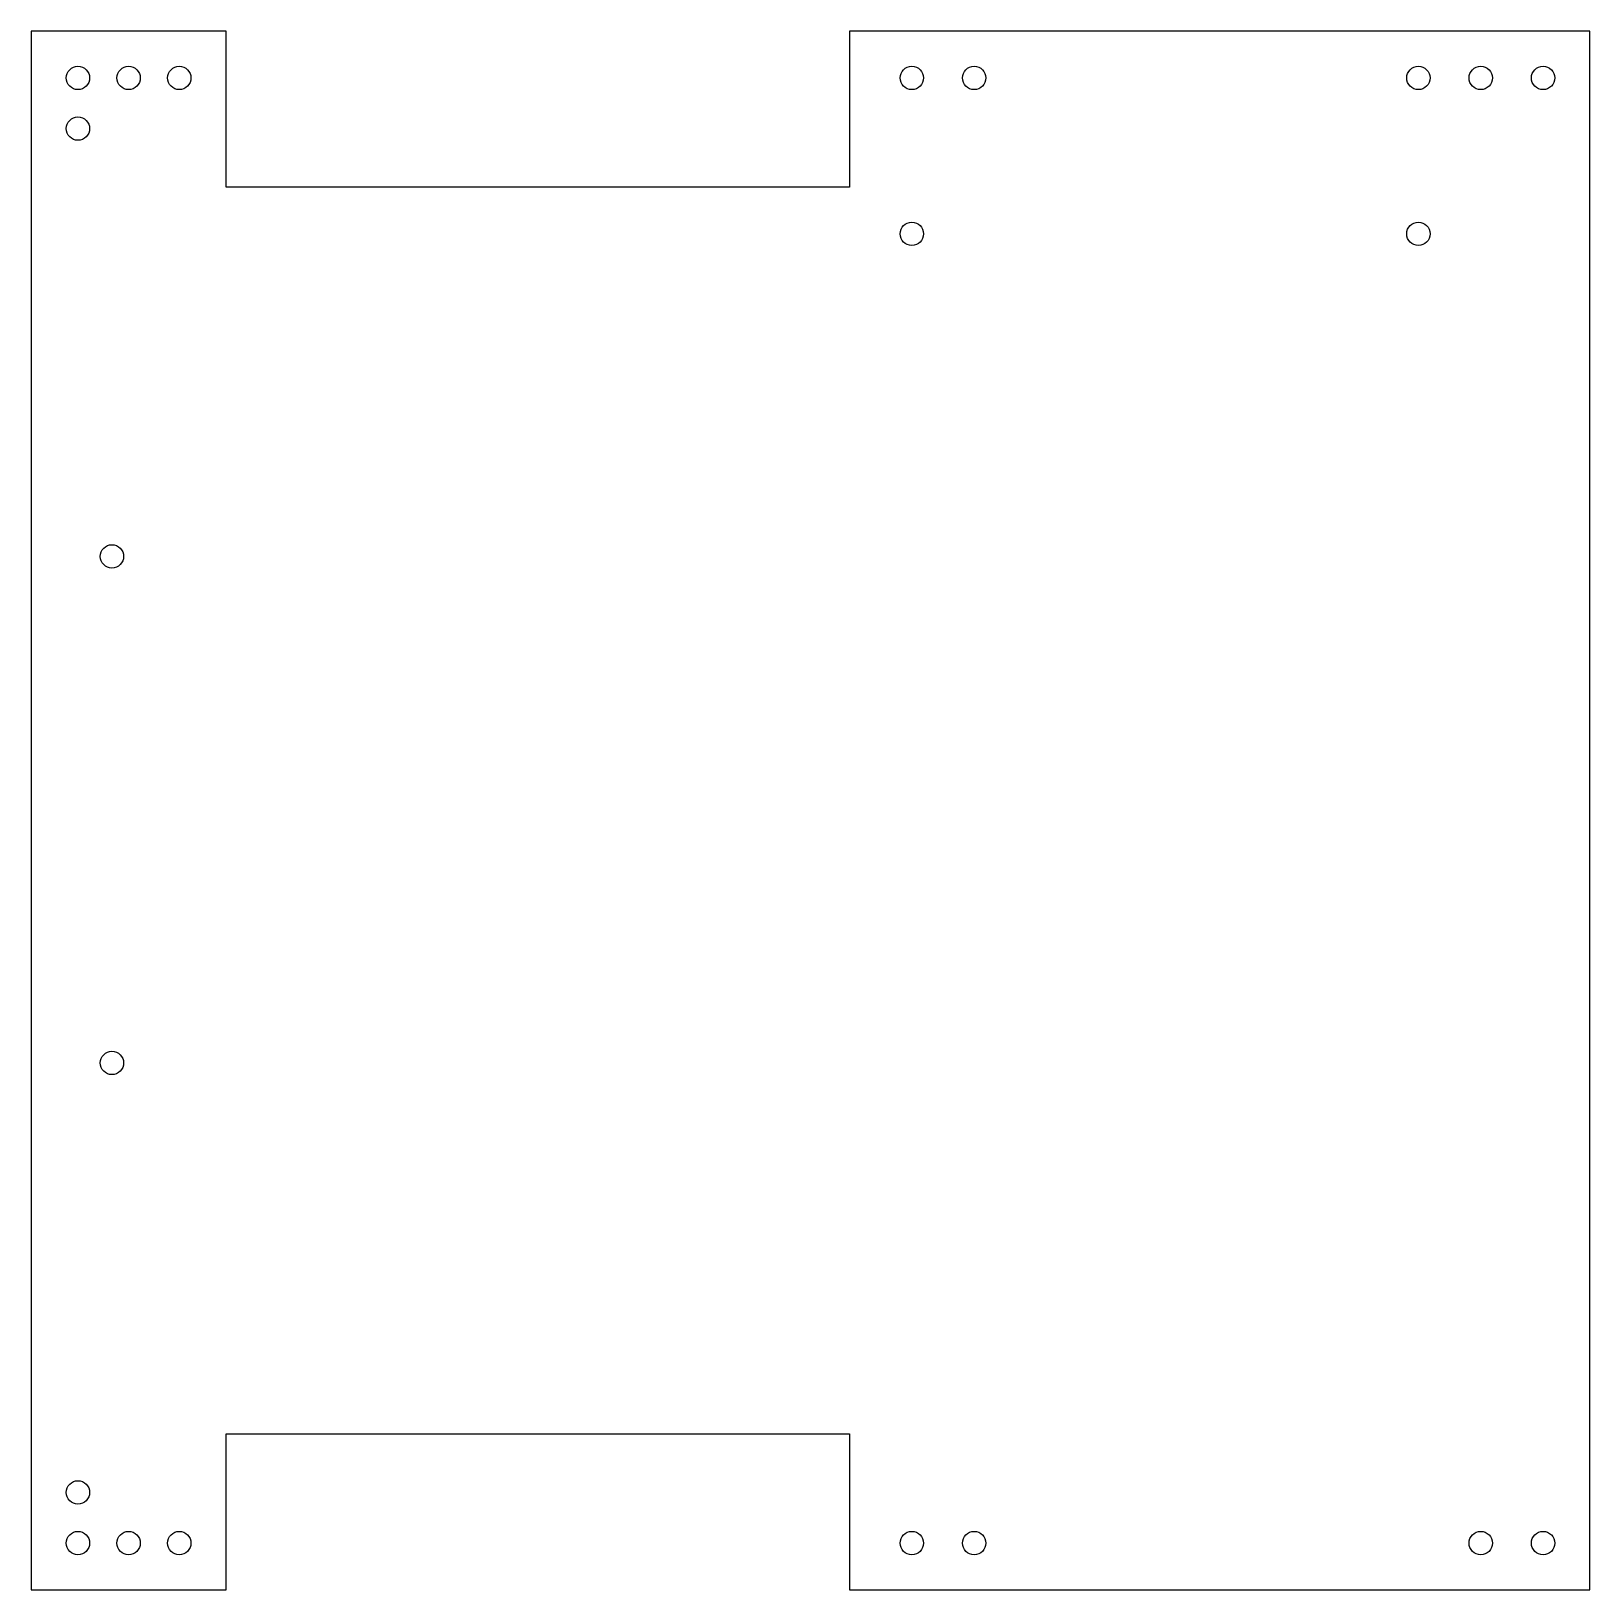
# Model space of a CAD drawing. Header units: millimetres. Extents: x 43 to 243, y -50 to 150.
import ezdxf

# ---------------------------------------------------------------- set-up
doc = ezdxf.new("R2010")
doc.units = ezdxf.units.MM

msp = doc.modelspace()

# ---------------------------------------------------------------- linework, layer by layer
at = {"color": 7, "linetype": 'Continuous', "lineweight": 25}
for p, q in [((67.55, 149.9), (42.55, 149.9)), ((42.55, 149.9), (42.55, -50.1)), ((67.55, 129.9), (67.55, 149.9)), ((147.55, 149.9), (147.55, 129.9)), ((242.55, 149.9), (147.55, 149.9)), ((242.55, -50.1), (242.55, 149.9)), ((147.55, 129.9), (67.55, 129.9)), ((67.55, -30.1), (147.55, -30.1)), ((67.55, -50.1), (67.55, -30.1)), ((147.55, -30.1), (147.55, -50.1)), ((42.55, -50.1), (67.55, -50.1)), ((147.55, -50.1), (242.55, -50.1))]:
    msp.add_line(p, q, dxfattribs=at)
for centre in [(48.55, 143.9), (55.05, 143.9), (61.55, 143.9), (155.55, 143.9), (163.55, 143.9), (220.55, 143.9), (228.55, 143.9), (236.55, 143.9), (48.55, 137.4), (155.55, 123.9), (220.55, 123.9), (52.91, 82.51), (52.91, 17.51), (48.55, -37.6), (48.55, -44.1), (55.05, -44.1), (61.55, -44.1), (155.55, -44.1), (163.55, -44.1), (228.55, -44.1), (236.55, -44.1)]:
    msp.add_circle(centre, 1.5, dxfattribs=at)

doc.saveas('drawing.dxf')
